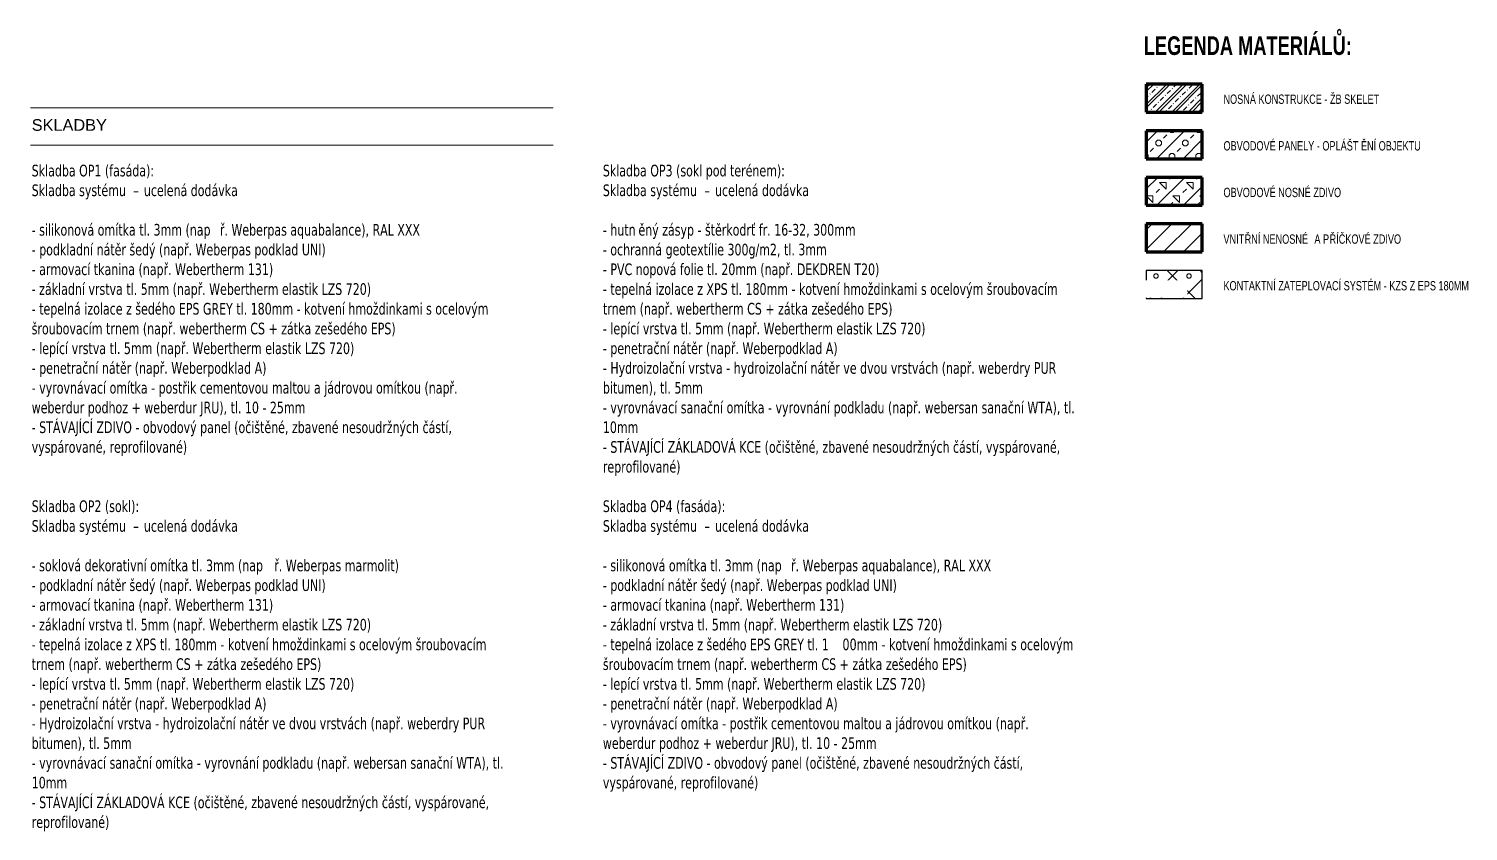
# Model space of a CAD drawing. Header units: millimetres. Extents: x -17526 to 208316, y -45352 to 20466.
# Drawn here: x 192898 to 208316, y -3831 to 4772 of the extents above; entities that cross this region are included whole.
import ezdxf

# ---------------------------------------------------------------- set-up
doc = ezdxf.new("R2010")
doc.units = ezdxf.units.MM
for name, color, linetype, lineweight in [('A-DETL', 90, 'Continuous', 9), ('A-DETL-GENF', 92, 'Continuous', 9), ('A-DETL-THIN', 151, 'Continuous', 9), ('A-DETL-WIDE', 214, 'Continuous', 70), ('G-ANNO-TEXT', 231, 'Continuous', 9)]:
    doc.layers.add(name, color=color, linetype=linetype, lineweight=lineweight)
doc.styles.add('Arial_2', font='arial.ttf', dxfattribs={"height": 125})
doc.styles.add('Arial_4', font='arial.ttf', dxfattribs={"width": 0.7, "height": 100})
doc.styles.add('Arial_B_1', font='arialbd.ttf', dxfattribs={"width": 0.7, "height": 200})
doc.styles.add('Tahoma_1', font='tahoma.ttf', dxfattribs={"width": 0.8, "height": 125})
doc.styles.add('Tahoma_B', font='tahomabd.ttf', dxfattribs={"width": 0.8, "height": 125})

msp = doc.modelspace()

# ---------------------------------------------------------------- hatches: boundary and pattern name
at = {"layer": 'A-DETL-GENF', "lineweight": 13}
h = msp.add_hatch(dxfattribs=at)
h.set_pattern_fill('FP_225', style=0, pattern_type=2)
h.set_pattern_definition([(45, (202674.9, 0), (-88.3883, 88.3883), []), (45, (202712.4, 0), (-88.3883, 88.3883), []), (45, (202781.9, 0), (-88.3883, 88.3883), [50, -25, 5, -25])])
h.paths.add_polyline_path([(204868, 4179.4), (204868, 3879.4), (205468, 3879.4), (205468, 4179.4)])
h = msp.add_hatch(dxfattribs=at)
h.set_pattern_fill('FP_226', style=0, pattern_type=2)
h.set_pattern_definition([(45, (202746.74, 0), (-143.684, 143.684), []), (0, (202975.68, 67.3), (143.684, 143.684), [25.4, -261.968]), (45, (203001.08, 67.3), (-143.684, 143.684), [25.4, -177.8]), (90, (203019.05, 85.26), (-143.684, 143.684), [25.4, -261.968]), (135, (203019.05, 110.66), (-143.684, -143.684), [25.4, -177.8]), (0, (202975.68, 128.62), (143.684, 143.684), [25.4, -261.968]), (45, (202957.72, 110.66), (-143.684, 143.684), [25.4, -177.8]), (90, (202957.72, 85.26), (-143.684, 143.684), [25.4, -261.968]), (135, (202975.68, 67.3), (-143.684, -143.684), [25.4, -177.8]), (45, (203042.27, 151.85), (-143.684, 143.684), [50.8, -152.4])])
h.paths.add_polyline_path([(204868, 3679.4), (204868, 3379.4), (205468, 3379.4), (205468, 3679.4)])
h = msp.add_hatch(dxfattribs=at)
h.set_pattern_fill('FP_227', style=0, pattern_type=2)
h.set_pattern_definition([(45, (202674.9, 0), (-143.684, 143.684), []), (45, (202818.58, 0), (-143.684, 143.684), [50.8, -152.4]), (135, (202926.34, 35.92), (-143.684, -143.684), [101.6, -101.6]), (0, (202854.5, 107.76), (143.684, 143.684), [71.842, -215.526]), (90, (202926.34, 35.92), (-143.684, 143.684), [71.842, -215.526])])
h.paths.add_polyline_path([(204868, 3179.4), (204868, 2879.4), (205468, 2879.4), (205468, 3179.4)])
h = msp.add_hatch(dxfattribs=at)
h.set_pattern_fill('FP_124', style=0, pattern_type=2)
h.set_pattern_definition([(45, (202674.9, 0), (-106.066, 106.066), [])])
h.paths.add_polyline_path([(204868, 2679.4), (204868, 2379.4), (205468, 2379.4), (205468, 2679.4)])
h = msp.add_hatch(dxfattribs=at)
h.set_pattern_fill('FP_228', color=10, style=0, pattern_type=2)
h.set_pattern_definition([(45, (202674.9, 0), (0.0007, 353.553), []), (315, (202674.9, 0), (353.553, -0.0007), []), (270, (202828.58, 9.56), (176.771, -176.771), [19.139, -334.416]), (270, (202874.77, 9.56), (176.771, -176.771), [19.139, -334.416]), (0, (202841.47, 23.1), (176.771, 176.771), [19.139, -334.416]), (0, (202841.47, -23.1), (176.771, 176.771), [19.139, -334.416]), (45, (202828.58, 9.56), (0.0007, 353.553), [19.139, -230.861]), (45, (202861.24, -23.1), (0.0007, 353.553), [19.139, -230.861]), (315, (202861.24, 23.1), (353.553, -0.0007), [19.139, -230.861]), (315, (202828.58, -9.56), (353.553, -0.0007), [19.139, -230.861])])
h.paths.add_polyline_path([(204868, 2179.4), (204868, 1879.4), (205468, 1879.4), (205468, 2179.4)])

# ---------------------------------------------------------------- linework, layer by layer
at = {"layer": 'A-DETL', "lineweight": 25}
for p, q in [((205468, 2179.4), (204868, 2179.4)), ((204868, 2179.4), (204868, 1879.4)), ((205468, 1879.4), (205468, 2179.4)), ((204868, 1879.4), (205468, 1879.4))]:
    msp.add_line(p, q, dxfattribs=at)
at = {"layer": 'A-DETL-THIN', "lineweight": 13}
for p, q in [((192916.3, 3923.7), (198516.3, 3923.7)), ((192916.3, 3523.7), (198516.3, 3523.7))]:
    msp.add_line(p, q, dxfattribs=at)
at = {"layer": 'A-DETL-WIDE'}
for p, q in [((205468, 4179.4), (204868, 4179.4)), ((204868, 4179.4), (204868, 3879.4)), ((205468, 3879.4), (205468, 4179.4)), ((204868, 3879.4), (205468, 3879.4)), ((205468, 3679.4), (204868, 3679.4)), ((204868, 3679.4), (204868, 3379.4)), ((205468, 3379.4), (205468, 3679.4)), ((204868, 3379.4), (205468, 3379.4)), ((205468, 3179.4), (204868, 3179.4)), ((204868, 3179.4), (204868, 2879.4)), ((205468, 2879.4), (205468, 3179.4)), ((204868, 2879.4), (205468, 2879.4)), ((205468, 2679.4), (204868, 2679.4)), ((204868, 2679.4), (204868, 2379.4)), ((205468, 2379.4), (205468, 2679.4)), ((204868, 2379.4), (205468, 2379.4))]:
    msp.add_line(p, q, dxfattribs=at)

# ---------------------------------------------------------------- texts
at = {"layer": 'G-ANNO-TEXT', "color": 7, "lineweight": 25, "attachment_point": 1}
for s, insert, char_height, width, style in [('LEGENDA MATERIÁL', (204841.1, 4691.6), 200, 2452.362, 'Arial_B_1'), ('Ů:', (206864.5, 4691.6), 200, 249.726, 'Arial_B_1'), ('NOSNÁ KONSTRUKCE - ŽB SKELET', (205694.9, 4067.4), 100, 2062.341, 'Arial_4'), ('OBVODOVÉ PANELY - OPLÁŠT', (205694.9, 3567.4), 100, 1784.556, 'Arial_4'), ('ĚNÍ OBJEKTU', (207167.3, 3567.4), 100, 794.071, 'Arial_4'), ('OBVODOVÉ NOSNÉ ZDIVO', (205694.9, 3067.4), 100, 1554.472, 'Arial_4'), ('VNIT', (205694.9, 2567.4), 100, 274.979, 'Arial_4'), ('ŘNÍ NENOSNÉ ', (205921.8, 2567.4), 100, 872.637, 'Arial_4'), (' A P', (206641.7, 2567.4), 100, 230.084, 'Arial_4'), ('ŘÍČKOVÉ ZDIVO', (206831.6, 2567.4), 100, 945.59, 'Arial_4'), ('KONTAKTNÍ ZATEPLOVACÍ SYSTÉM - KZS Z EPS 180MM', (205694.9, 2067.4), 100, 3243.628, 'Arial_4')]:
    msp.add_mtext(s, dxfattribs=dict(at, insert=insert, char_height=char_height, width=width, style=style))
at = {"layer": 'G-ANNO-TEXT', "color": 7, "char_height": 125, "attachment_point": 1, "bg_fill": 3, "box_fill_scale": 1.25, "bg_fill_color": 256, "bg_fill_true_color": 13158600, "bg_fill_transparency": 0}
for s, insert, width, style in [('SKLADBY', (192929.2, 3803.2), 970.042, 'Arial_2'), ('Skladba OP1 (fasáda):', (192929.2, 3314.7), 1914.43, 'Tahoma_B'), ('Skladba OP3 (sokl pod terénem):', (199047.3, 3314.7), 2831.56, 'Tahoma_B'), ('- silikonová omítka tl. 3mm (nap', (192929.2, 2679.7), 2443.544, 'Tahoma_1'), ('- hutn', (199047.3, 2679.7), 461.772, 'Tahoma_1'), ('Skladba OP2 (sokl):', (192929.2, -283.6), 1696.371, 'Tahoma_B'), ('Skladba OP4 (fasáda):', (199047.3, -283.6), 1914.43, 'Tahoma_B'), ('- soklová dekorativní omítka tl. 3mm (nap', (192929.2, -918.6), 3149.028, 'Tahoma_1'), ('- silikonová omítka tl. 3mm (nap', (199047.3, -918.6), 2443.544, 'Tahoma_1')]:
    msp.add_mtext(s, dxfattribs=dict(at, insert=insert, width=width, style=style))

# ---------------------------------------------------------------- next in the draw order: texts
at = {"layer": 'G-ANNO-TEXT', "color": 7, "char_height": 125, "attachment_point": 1, "style": 'Tahoma_1', "bg_fill": 3, "box_fill_scale": 1.25, "bg_fill_color": 256, "bg_fill_true_color": 13158600, "bg_fill_transparency": 0}
for s, insert, width in [('Skladba systému ', (192929.2, 3103.1), 1317.974), ('Skladba systému ', (199047.3, 3103.1), 1317.974), ('ř. Weberpas aquabalance), RAL XXX', (194945.3, 2679.7), 2725.738), ('ěný zásyp - štěrkodrť fr. 16-32, 300mm', (199428.3, 2679.7), 2991.898), ('Skladba systému ', (192929.2, -495.3), 1317.974), ('Skladba systému ', (199047.3, -495.3), 1317.974), ('ř. Weberpas marmolit)', (195527.4, -918.6), 1699.578), ('ř. Weberpas aquabalance), RAL XXX', (201063.4, -918.6), 2725.738)]:
    msp.add_mtext(s, dxfattribs=dict(at, insert=insert, width=width))

# ---------------------------------------------------------------- next in the draw order: texts
for s, insert, width in [('\\fTahoma|b0|i0|c238|p34|;\\W.8;–', (194016.6, 3103.1), 92.996), ('\\fTahoma|b0|i0|c238|p34|;\\W.8;–', (200134.8, 3103.1), 92.996), ('- podkladní nátěr šedý (např. Weberpas podklad UNI)', (192929.2, 2468.1), 4037.298), ('- ochranná geotextílie 300g/m2, tl. 3mm', (199047.3, 2468.1), 3056.033), ('\\fTahoma|b0|i0|c238|p34|;\\W.8;–', (194016.6, -495.3), 92.996), ('\\fTahoma|b0|i0|c238|p34|;\\W.8;–', (200134.8, -495.3), 92.996), ('- podkladní nátěr šedý (např. Weberpas podklad UNI)', (192929.2, -1130.3), 4037.298), ('- podkladní nátěr šedý (např. Weberpas podklad UNI)', (199047.3, -1130.3), 4037.298)]:
    msp.add_mtext(s, dxfattribs=dict(at, insert=insert, width=width))

# ---------------------------------------------------------------- next in the draw order: texts
for s, insert, width in [(' ucelená dodávka ', (194093.3, 3103.1), 1366.075), (' ucelená dodávka ', (200211.5, 3103.1), 1366.075), ('- armovací tkanina (např. Webertherm 131)', (192929.2, 2256.4), 3296.539), ('- PVC nopová folie tl. 20mm (např. DEKDREN T20)', (199047.3, 2256.4), 3825.653), (' ucelená dodávka ', (194093.3, -495.3), 1366.075), (' ucelená dodávka ', (200211.5, -495.3), 1366.075), ('- armovací tkanina (např. Webertherm 131)', (192929.2, -1341.9), 3296.539), ('- armovací tkanina (např. Webertherm 131)', (199047.3, -1341.9), 3296.539)]:
    msp.add_mtext(s, dxfattribs=dict(at, insert=insert, width=width))

# ---------------------------------------------------------------- next in the draw order: texts
at = {"layer": 'G-ANNO-TEXT', "color": 7, "char_height": 125, "width": 4624.133, "attachment_point": 1, "style": 'Tahoma_1', "bg_fill": 3, "box_fill_scale": 1.25, "bg_fill_color": 256, "bg_fill_true_color": 13158600, "bg_fill_transparency": 0}
for insert in [(192929.2, 2044.7), (192929.2, -1553.6)]:
    msp.add_mtext('- základní vrstva tl. 5mm (např. Webertherm elastik LZS 720)', dxfattribs=dict(at, insert=insert))

# ---------------------------------------------------------------- next in the draw order: texts
at = {"layer": 'G-ANNO-TEXT', "color": 7, "char_height": 125, "attachment_point": 1, "style": 'Tahoma_1', "bg_fill": 3, "box_fill_scale": 1.25, "bg_fill_color": 256, "bg_fill_true_color": 13158600, "bg_fill_transparency": 0}
for s, insert, width in [('- tepelná izolace z\xa0šedého EPS GREY tl. 180mm - kotvení hmoždinkami s ocelovým ', (192929.2, 1833.1), 6288.437), ('- tepelná izolace z\xa0XPS tl. 180mm - kotvení hmoždinkami s ocelovým šroubovacím ', (192929.2, -1765.3), 6230.715)]:
    msp.add_mtext(s, dxfattribs=dict(at, insert=insert, width=width))

# ---------------------------------------------------------------- next in the draw order: texts
for s, insert, width in [('- tepelná izolace z\xa0XPS tl. 180mm - kotvení hmoždinkami s ocelovým šroubovacím ', (199047.3, 2044.7), 6230.715), ('šroubovacím trnem (např. webertherm CS + zátka zešedého EPS)', (192929.2, 1621.4), 4970.462), ('- základní vrstva tl. 5mm (např. Webertherm elastik LZS 720)', (199047.3, -1553.6), 4624.133), ('trnem (např. webertherm CS + zátka zešedého EPS)', (192929.2, -1976.9), 3969.956)]:
    msp.add_mtext(s, dxfattribs=dict(at, insert=insert, width=width))

# ---------------------------------------------------------------- next in the draw order: texts
for s, insert, width in [('trnem (např. webertherm CS + zátka zešedého EPS)', (199047.3, 1833.1), 3969.956), ('- lepící vrstva tl. 5mm (např. Webertherm elastik LZS 720)', (192929.2, 1409.7), 4393.247), ('- tepelná izolace z\xa0šedého EPS GREY tl. 1', (199047.3, -1765.3), 3110.548), ('- lepící vrstva tl. 5mm (např. Webertherm elastik LZS 720)', (192929.2, -2188.6), 4393.247)]:
    msp.add_mtext(s, dxfattribs=dict(at, insert=insert, width=width))

# ---------------------------------------------------------------- next in the draw order: texts
for s, insert, width in [('- lepící vrstva tl. 5mm (např. Webertherm elastik LZS 720)', (199047.3, 1621.4), 4393.247), ('- penetrační nátěr (např. Weberpodklad A)', (192929.2, 1198.1), 3209.957), ('\\fTahoma|b0|i0|c238|p34|;\\W.8;0', (201613.8, -1765.3), 92.996), ('- penetrační nátěr (např. Weberpodklad A)', (192929.2, -2400.3), 3209.957)]:
    msp.add_mtext(s, dxfattribs=dict(at, insert=insert, width=width))

# ---------------------------------------------------------------- next in the draw order: texts
for s, insert, width in [('- penetrační nátěr (např. Weberpodklad A)', (199047.3, 1409.7), 3209.957), ('- vyrovnávací omítka - postřik cementovou maltou a jádrovou omítkou (např. ', (192929.2, 986.4), 5858.732), ('0mm - kotvení hmoždinkami s ocelovým ', (201690.5, -1765.3), 3084.894), ('- Hydroizolační vrstva - hydroizolační nátěr ve dvou vrstvách (např. weberdry PUR ', (192929.2, -2611.9), 6217.888)]:
    msp.add_mtext(s, dxfattribs=dict(at, insert=insert, width=width))

# ---------------------------------------------------------------- next in the draw order: texts
for s, insert, width in [('- Hydroizolační vrstva - hydroizolační nátěr ve dvou vrstvách (např. weberdry PUR ', (199047.3, 1198.1), 6217.888), ('weberdur podhoz + weberdur JRU), tl. 10 - 25mm', (192929.2, 774.7), 3796.792), ('šroubovacím trnem (např. webertherm CS + zátka zešedého EPS)', (199047.3, -1976.9), 4970.462), ('bitumen), tl. 5mm', (192929.2, -2823.6), 1369.282)]:
    msp.add_mtext(s, dxfattribs=dict(at, insert=insert, width=width))

# ---------------------------------------------------------------- next in the draw order: texts
for s, insert, width in [('bitumen), tl. 5mm', (199047.3, 986.4), 1369.282), ('- STÁVAJÍCÍ ZDIVO - obvodový panel (očištěné, zbavené nesoudržných částí, ', (192929.2, 563.1), 5871.559), ('- lepící vrstva tl. 5mm (např. Webertherm elastik LZS 720)', (199047.3, -2188.6), 4393.247), ('- vyrovnávací sanační omítka - vyrovnání podkladu (např. webersan sanační WTA), tl. ', (192929.2, -3035.3), 6490.462)]:
    msp.add_mtext(s, dxfattribs=dict(at, insert=insert, width=width))

# ---------------------------------------------------------------- next in the draw order: texts
for s, insert, width in [('- vyrovnávací sanační omítka - vyrovnání podkladu (např. webersan sanační WTA), tl. ', (199047.3, 774.7), 6490.462), ('vyspárované, reprofilované)', (192929.2, 351.4), 2090.801), ('- penetrační nátěr (např. Weberpodklad A)', (199047.3, -2400.3), 3209.957), ('10mm', (192929.2, -3246.9), 474.599)]:
    msp.add_mtext(s, dxfattribs=dict(at, insert=insert, width=width))

# ---------------------------------------------------------------- next in the draw order: texts
for s, insert, width in [('10mm', (199047.3, 563.1), 474.599), ('- vyrovnávací omítka - postřik cementovou maltou a jádrovou omítkou (např. ', (199047.3, -2611.9), 5858.732), ('- STÁVAJÍCÍ ZÁKLADOVÁ KCE (očištěné, zbavené nesoudržných částí, vyspárované, ', (192929.2, -3458.6), 6349.365)]:
    msp.add_mtext(s, dxfattribs=dict(at, insert=insert, width=width))

# ---------------------------------------------------------------- next in the draw order: texts
for s, insert, width in [('- STÁVAJÍCÍ ZÁKLADOVÁ KCE (očištěné, zbavené nesoudržných částí, vyspárované, ', (199047.3, 351.4), 6349.365), ('weberdur podhoz + weberdur JRU), tl. 10 - 25mm', (199047.3, -2823.6), 3796.792), ('reprofilované)', (192929.2, -3670.3), 1045.4)]:
    msp.add_mtext(s, dxfattribs=dict(at, insert=insert, width=width))

# ---------------------------------------------------------------- next in the draw order: texts
for s, insert, width in [('reprofilované)', (199047.3, 139.7), 1045.4), ('- STÁVAJÍCÍ ZDIVO - obvodový panel (očištěné, zbavené nesoudržných částí, ', (199047.3, -3035.3), 5871.559)]:
    msp.add_mtext(s, dxfattribs=dict(at, insert=insert, width=width))

# ---------------------------------------------------------------- next in the draw order: texts
at = {"layer": 'G-ANNO-TEXT', "color": 7, "insert": (199047.3, -3246.9), "char_height": 125, "width": 2090.801, "attachment_point": 1, "style": 'Tahoma_1', "bg_fill": 3, "box_fill_scale": 1.25, "bg_fill_color": 256, "bg_fill_true_color": 13158600, "bg_fill_transparency": 0}
msp.add_mtext('vyspárované, reprofilované)', dxfattribs=at)

doc.saveas('drawing.dxf')
